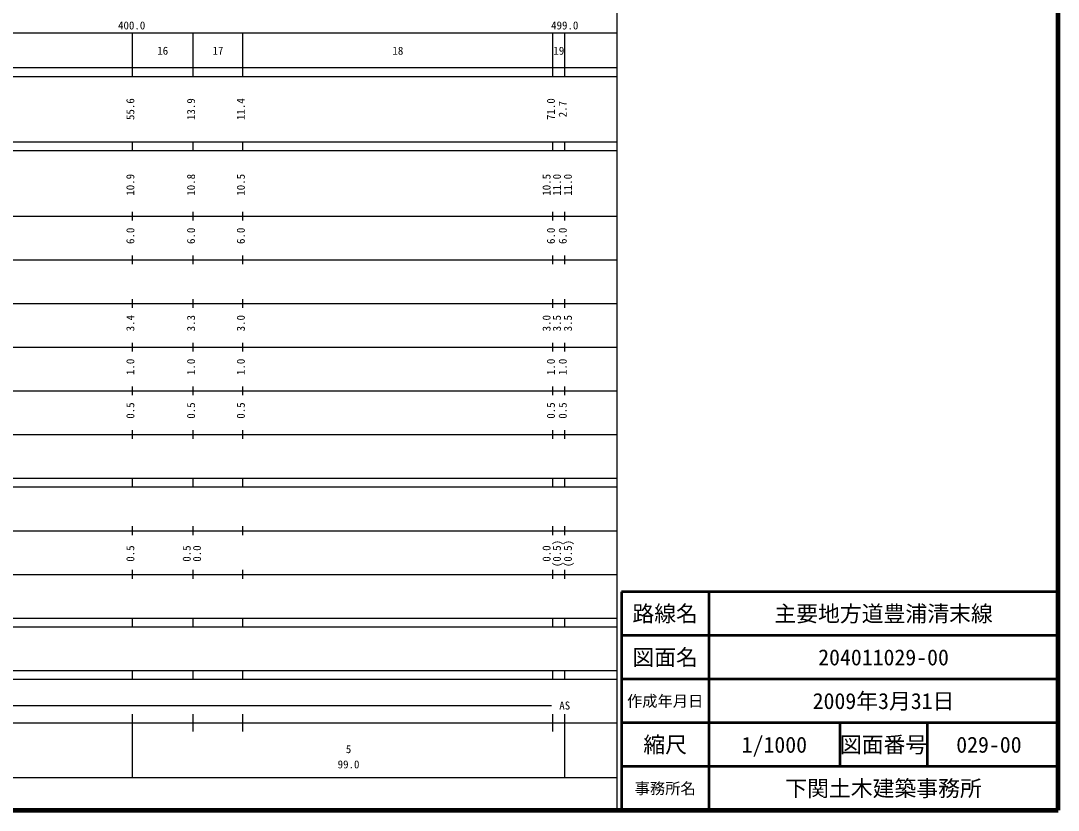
# Model space of a CAD drawing. Units: millimetres on the paper, enlarged 1000 times. Extents: x 40000 to 680000, y 20000 to 380000.
# Drawn here: x 442448 to 680000, y 20000 to 200730 of the extents above; entities that cross this region are included whole.
import ezdxf
from ezdxf.enums import TextEntityAlignment as Align

# ---------------------------------------------------------------- set-up
doc = ezdxf.new("R2010")
doc.units = ezdxf.units.MM
doc.header["$LTSCALE"] = 1000
for name, color, linetype, lineweight in [('M-TTL', 2, 'Continuous', 140), ('M-TTL-BAND', 7, 'Continuous', 25), ('M-TTL-FRAM', 2, 'Continuous', 50), ('M-TTL-LINE', 7, 'Continuous', 50)]:
    doc.layers.add(name, color=color, linetype=linetype, lineweight=lineweight)
doc.layers.add('M-TTL-TXT', color=7, linetype='Continuous')
doc.styles.add('ＭＳ ゴシック', font='')
doc.styles.get('ＭＳ ゴシック').set_extended_font_data('MS Gothic')

msp = doc.modelspace()

# ---------------------------------------------------------------- linework, layer by layer
at = {"layer": 'M-TTL'}
for p, q in [((680000, 20000), (680000, 380000)), ((40000, 20000), (680000, 20000))]:
    msp.add_line(p, q, dxfattribs=at)
at = {"layer": 'M-TTL-BAND'}
for p, q in [((579000, 20000), (579000, 370000)), ((68000, 198000), (579000, 198000)), ((468000, 188000), (468000, 198000)), ((481900, 188000), (481900, 198000)), ((493300, 188000), (493300, 198000)), ((564300, 188000), (564300, 198000)), ((567000, 188000), (567000, 198000)), ((40000, 190000), (579000, 190000)), ((40000, 188000), (579000, 188000)), ((40000, 173000), (579000, 173000)), ((468000, 171000), (468000, 173000)), ((481900, 171000), (481900, 173000)), ((493300, 171000), (493300, 173000)), ((564300, 171000), (564300, 173000)), ((567000, 171000), (567000, 173000)), ((40000, 171000), (579000, 171000)), ((468000, 155000), (468000, 157000)), ((481900, 155000), (481900, 157000)), ((493300, 155000), (493300, 157000)), ((564300, 155000), (564300, 157000)), ((567000, 155000), (567000, 157000)), ((40000, 156000), (579000, 156000)), ((46000, 146000), (579000, 146000)), ((468000, 145000), (468000, 147000)), ((481900, 145000), (481900, 147000)), ((493300, 145000), (493300, 147000)), ((564300, 145000), (564300, 147000)), ((567000, 145000), (567000, 147000)), ((52000, 136000), (579000, 136000)), ((468000, 135000), (468000, 137000)), ((481900, 135000), (481900, 137000)), ((493300, 135000), (493300, 137000)), ((564300, 135000), (564300, 137000)), ((567000, 135000), (567000, 137000)), ((46000, 126000), (579000, 126000)), ((468000, 125000), (468000, 127000)), ((481900, 125000), (481900, 127000)), ((493300, 125000), (493300, 127000)), ((564300, 125000), (564300, 127000)), ((567000, 125000), (567000, 127000)), ((468000, 115000), (468000, 117000)), ((481900, 115000), (481900, 117000)), ((493300, 115000), (493300, 117000)), ((564300, 115000), (564300, 117000)), ((567000, 115000), (567000, 117000)), ((52000, 116000), (579000, 116000)), ((468000, 105000), (468000, 107000)), ((481900, 105000), (481900, 107000)), ((493300, 105000), (493300, 107000)), ((564300, 105000), (564300, 107000)), ((567000, 105000), (567000, 107000)), ((46000, 106000), (579000, 106000)), ((40000, 96000), (579000, 96000)), ((468000, 94000), (468000, 96000)), ((481900, 94000), (481900, 96000)), ((493300, 94000), (493300, 96000)), ((564300, 94000), (564300, 96000)), ((567000, 94000), (567000, 96000)), ((40000, 94000), (579000, 94000)), ((49000, 84000), (579000, 84000)), ((468000, 83000), (468000, 85000)), ((481900, 83000), (481900, 85000)), ((493300, 83000), (493300, 85000)), ((564300, 83000), (564300, 85000)), ((567000, 83000), (567000, 85000)), ((40000, 74000), (579000, 74000)), ((468000, 73000), (468000, 75000)), ((481900, 73000), (481900, 75000)), ((493300, 73000), (493300, 75000)), ((564300, 73000), (564300, 75000)), ((567000, 73000), (567000, 75000)), ((40000, 64000), (579000, 64000)), ((40000, 62000), (579000, 62000)), ((468000, 62000), (468000, 64000)), ((481900, 62000), (481900, 64000)), ((493300, 62000), (493300, 64000)), ((564300, 62000), (564300, 64000)), ((567000, 62000), (567000, 64000)), ((40000, 52000), (579000, 52000)), ((40000, 50000), (579000, 50000)), ((468000, 50000), (468000, 52000)), ((481900, 50000), (481900, 52000)), ((493300, 50000), (493300, 52000)), ((564300, 50000), (564300, 52000)), ((567000, 50000), (567000, 52000)), ((71000, 44000), (564000, 44000)), ((468000, 27500), (468000, 42000)), ((481900, 38000), (481900, 42000)), ((493300, 38000), (493300, 42000)), ((564300, 38000), (564300, 42000)), ((567000, 27500), (567000, 42000)), ((40000, 40000), (579000, 40000)), ((68000, 27500), (579000, 27500))]:
    msp.add_line(p, q, dxfattribs=at)
at = {"layer": 'M-TTL-FRAM'}
for p, q in [((680000, 70000), (580000, 70000)), ((580000, 70000), (580000, 20000))]:
    msp.add_line(p, q, dxfattribs=at)
at = {"layer": 'M-TTL-LINE'}
for p, q in [((600000, 70000), (600000, 20000)), ((680000, 60000), (580000, 60000)), ((680000, 50000), (580000, 50000)), ((680000, 40000), (580000, 40000)), ((630000, 40000), (630000, 30000)), ((650000, 40000), (650000, 30000)), ((680000, 30000), (580000, 30000))]:
    msp.add_line(p, q, dxfattribs=at)

# ---------------------------------------------------------------- texts
at = {"layer": 'M-TTL-BAND', "style": 'ＭＳ ゴシック'}
for s, p in [('400.0', (467844, 198195)), ('499.0', (567000, 198195)), ('16', (474950, 192405)), ('17', (487600, 192405)), ('18', (528800, 192405)), ('19', (565650, 192405)), ('AS', (567000, 42500)), ('5', (517500, 32523)), ('99.0', (517500, 29033))]:
    msp.add_text(s, height=1833, dxfattribs=at).set_placement(p, align=Align.BOTTOM_CENTER)
for s, p in [('55.6', (469000, 180500)), ('13.9', (482900, 180500)), ('11.4', (494300, 180500)), ('71.0', (565300, 180500)), ('2.7', (568000, 180500)), ('10.9', (469000, 163174)), ('10.8', (482900, 163174)), ('10.5', (494300, 163174)), ('10.5', (564300, 163174)), ('11.0', (566670, 163174)), ('11.0', (569197, 163174)), ('6.0', (469000, 151500)), ('6.0', (482900, 151500)), ('6.0', (494300, 151500)), ('6.0', (565300, 151500)), ('6.0', (568000, 151500)), ('3.4', (469000, 131500)), ('3.3', (482900, 131500)), ('3.0', (494300, 131500)), ('3.0', (564300, 131500)), ('3.5', (566670, 131500)), ('3.5', (569192, 131500)), ('1.0', (469000, 121500)), ('1.0', (482900, 121500)), ('1.0', (494300, 121500)), ('1.0', (565300, 121500)), ('1.0', (568000, 121500)), ('0.5', (469000, 111500)), ('0.5', (482900, 111500)), ('0.5', (494300, 111500)), ('0.5', (565300, 111500)), ('0.5', (568000, 111500)), ('(0.5)', (566670, 78764)), ('(0.5)', (569186, 78764)), ('0.5', (469000, 78764)), ('0.5', (481900, 78764)), ('0.0', (484270, 78764)), ('0.0', (564300, 78764))]:
    msp.add_text(s, height=1833, rotation=90, dxfattribs=at).set_placement(p, align=Align.BOTTOM_CENTER)
at = {"layer": 'M-TTL-TXT', "style": 'ＭＳ ゴシック'}
for s, height, p in [('路線名', 3666, (590000, 65000)), ('路線名', 3666, (590000, 65000)), ('主要地方道豊浦清末線', 3666, (640000, 65000)), ('図面名', 3666, (590000, 55000)), ('図面名', 3666, (590000, 55000)), ('204011029-00', 3666, (640000, 55000)), ('作成年月日', 2566, (590000, 45000)), ('作成年月日', 2566, (590000, 45000)), ('2009年3月31日', 3666, (640000, 45000)), ('縮尺', 3666, (590000, 35000)), ('縮尺', 3666, (590000, 35000)), ('1/1000', 3666, (615000, 35000)), ('図面番号', 3666, (640000, 35000)), ('図面番号', 3666, (640000, 35000)), ('029-00', 3666, (664125, 35000)), ('事務所名', 2566, (590000, 25000)), ('事務所名', 2566, (590000, 25000)), ('下関土木建築事務所', 3666, (640000, 25000))]:
    msp.add_text(s, height=height, dxfattribs=at).set_placement(p, align=Align.MIDDLE_CENTER)

doc.saveas('drawing.dxf')
